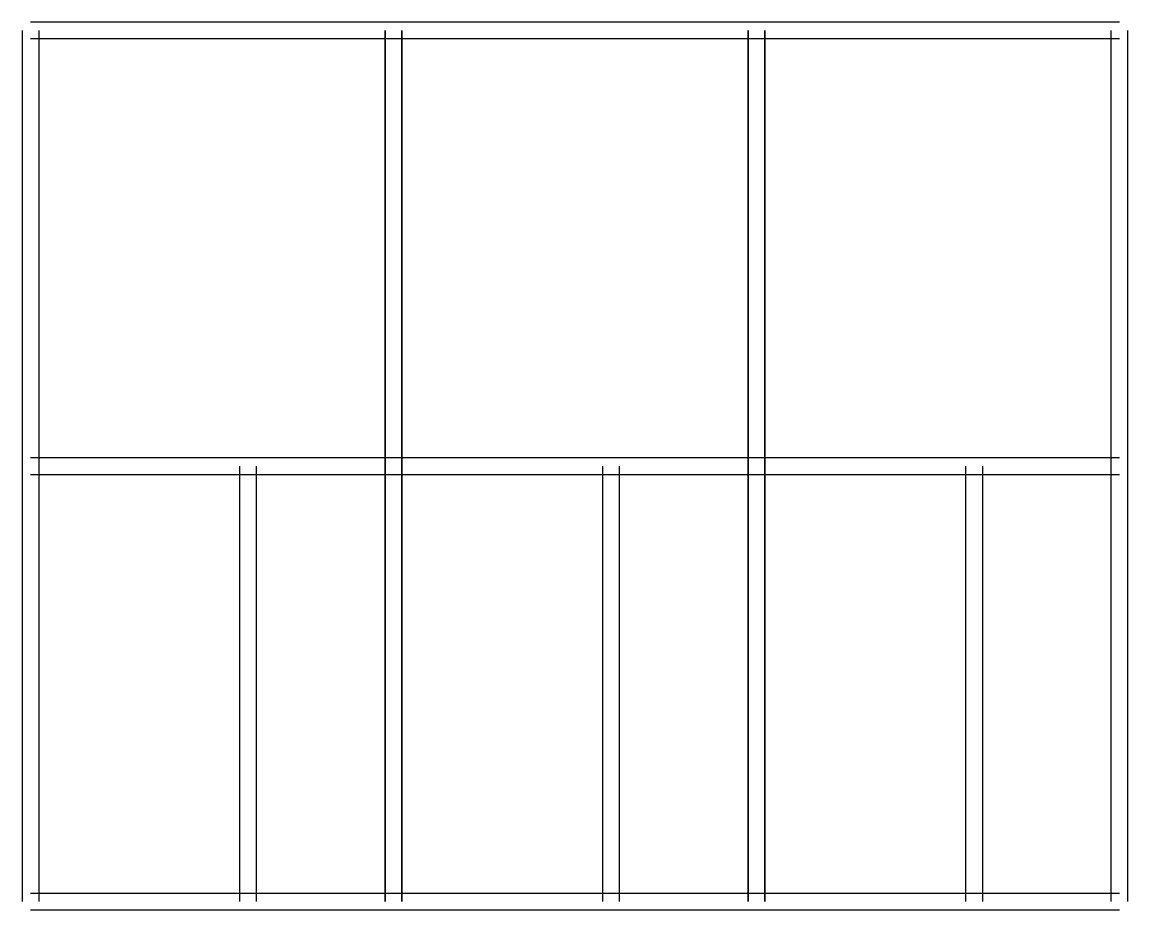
# Model space of a CAD drawing. Header units: metres. Extents: x -115 to 15115, y -115 to 12115.
import ezdxf

# ---------------------------------------------------------------- set-up
doc = ezdxf.new("R2010")
doc.units = ezdxf.units.M

msp = doc.modelspace()

# ---------------------------------------------------------------- linework, layer by layer
at = {"layer": 'WALL'}
for p, q in [((5000, 12115), (0, 12115)), ((10000, 12115), (5000, 12115)), ((15000, 12115), (10000, 12115)), ((-115, 12000), (-115, 0)), ((5000, 11885), (0, 11885)), ((115, 12000), (115, 0)), ((4885, 0), (4885, 12000)), ((4885, 12000), (4885, 0)), ((10000, 11885), (5000, 11885)), ((5115, 0), (5115, 12000)), ((5115, 12000), (5115, 0)), ((9885, 0), (9885, 12000)), ((9885, 12000), (9885, 0)), ((15000, 11885), (10000, 11885)), ((10115, 0), (10115, 12000)), ((10115, 12000), (10115, 0)), ((14885, 0), (14885, 12000)), ((15115, 0), (15115, 12000)), ((0, 6115), (5000, 6115)), ((5000, 6115), (10000, 6115)), ((10000, 6115), (15000, 6115)), ((2885, 0), (2885, 6000)), ((3115, 0), (3115, 6000)), ((7885, 0), (7885, 6000)), ((8115, 0), (8115, 6000)), ((12885, 0), (12885, 6000)), ((13115, 0), (13115, 6000)), ((0, 5885), (5000, 5885)), ((5000, 5885), (10000, 5885)), ((10000, 5885), (15000, 5885)), ((0, 115), (5000, 115)), ((5000, 115), (10000, 115)), ((10000, 115), (15000, 115)), ((0, -115), (5000, -115)), ((5000, -115), (10000, -115)), ((10000, -115), (15000, -115))]:
    msp.add_line(p, q, dxfattribs=at)

doc.saveas('drawing.dxf')
